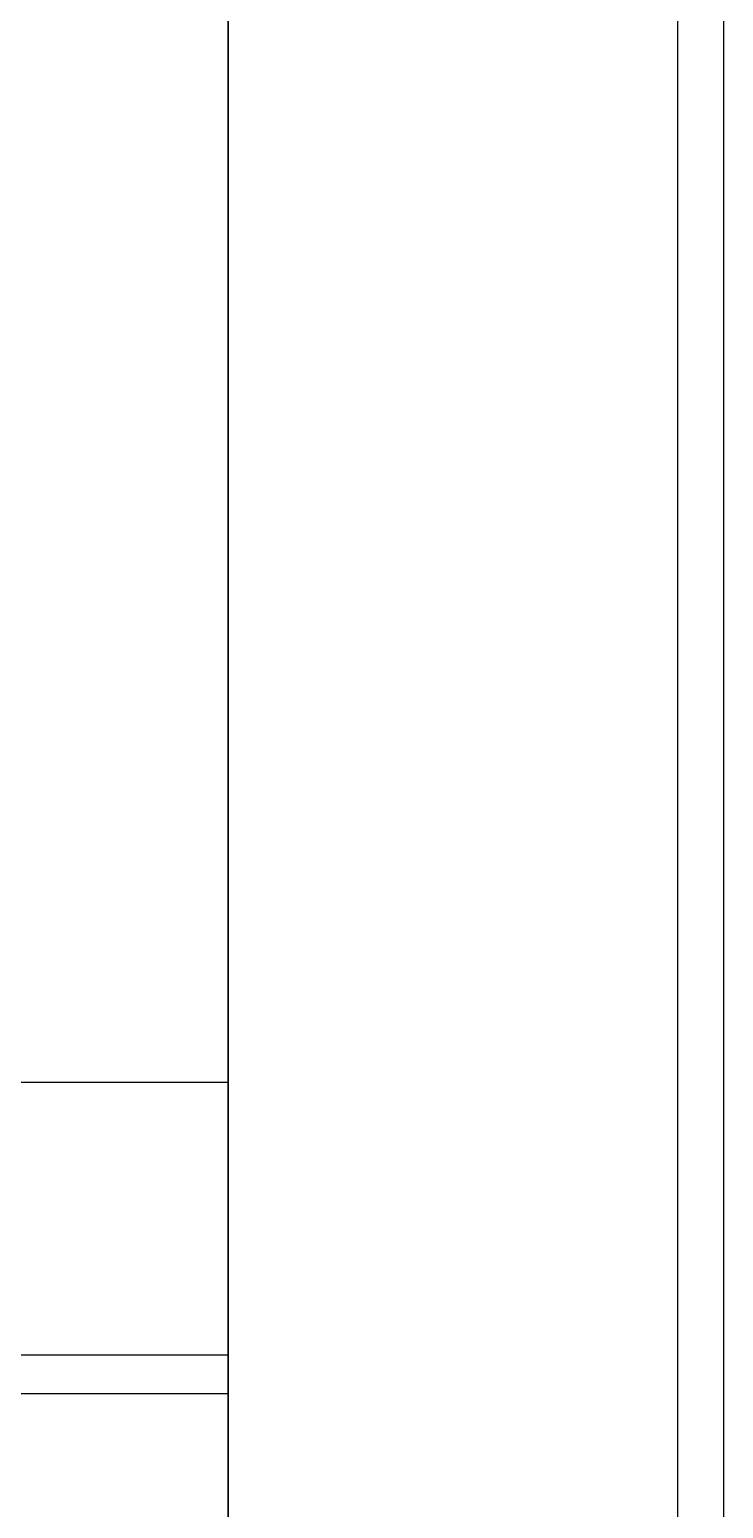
# Model space of a CAD drawing. Header units: millimetres. Extents: x 27300 to 28436, y -21252 to -20448.
# Drawn here: x 27584.11 to 27589.71, y -20653.37 to -20641.43 of the extents above; entities that cross this region are included whole.
import ezdxf

# ---------------------------------------------------------------- set-up
doc = ezdxf.new("R2010")
doc.units = ezdxf.units.MM
doc.header["$LTSCALE"] = 8
doc.layers.add('Cav-cor', color=30, linetype='Continuous')
doc.layers.add('WT', color=4, linetype='Continuous')

# ---------------------------------------------------------------- blocks, each defined once
blk = doc.blocks.new('20160901.200809')
at = {"layer": 'Cav-cor', "color": 241}
for p, q in [((-0.3960000000006403, -29.87658196589837), (-0.3960000000006403, 122.5523079473023)), ((3.233409522599686, 115.641981434801), (3.233409522599686, 88.60829005269989)), ((3.60399999999936, 115.641981434801), (3.60399999999936, 9.069647131800593)), ((-12.99737046520022, 103.6489357507016), (-0.3960000000006403, 103.6489357507016)), ((-14.3080000000009, 101.4478090208031), (-0.3960000000006403, 101.4478090208031)), ((-14.3080000000009, 101.1333623451028), (-0.3960000000006403, 101.1333623451028))]:
    blk.add_line(p, q, dxfattribs=at)

msp = doc.modelspace()

# ---------------------------------------------------------------- linework, layer by layer
at = {"layer": 'Cav-cor', "color": 241}
msp.add_line((27585.71175778326, -20538.93065225824), (27585.71175778326, -20798.93065225824), dxfattribs=at)

# ---------------------------------------------------------------- block references
at = {"layer": 'WT'}
msp.add_blockref('20160901.200809', (27586.10775778326, -20753.57958800895), dxfattribs=at)

doc.saveas('drawing.dxf')
